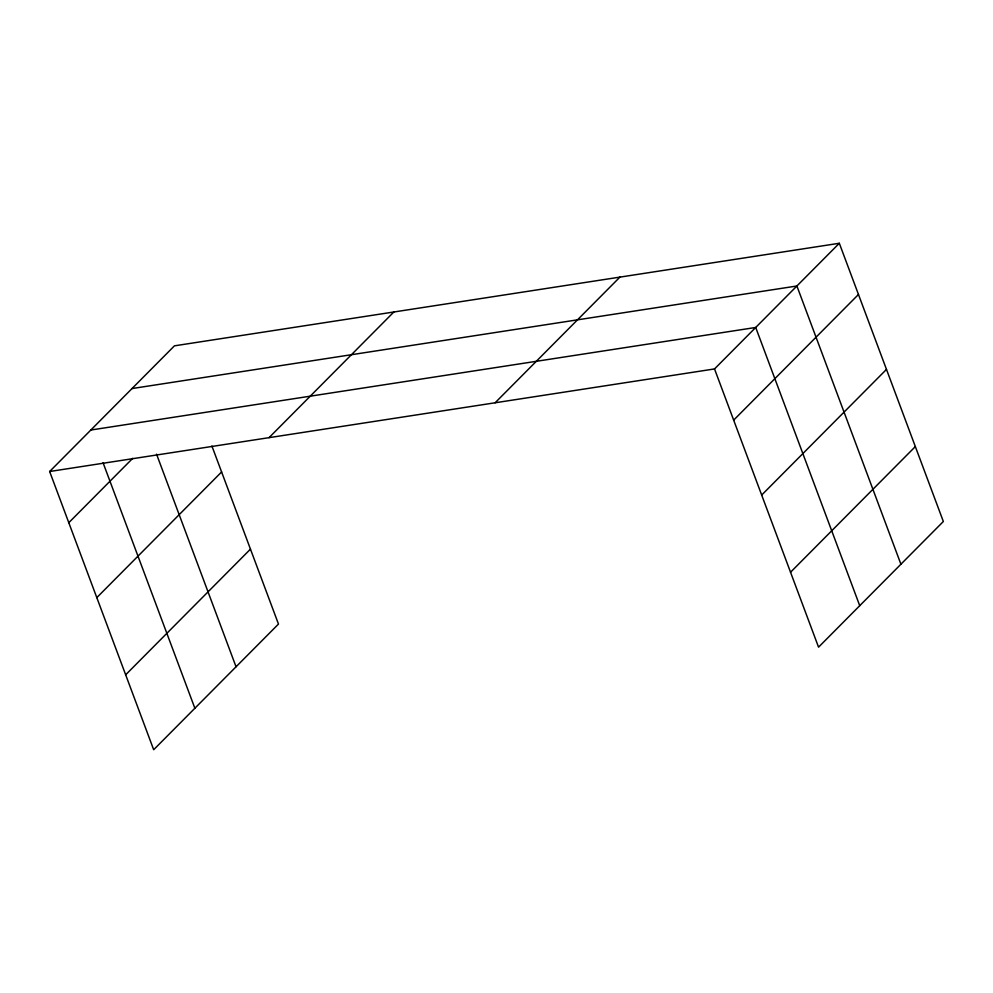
<?xml version="1.0" encoding="UTF-8"?>
<svg xmlns="http://www.w3.org/2000/svg" width="993" height="993" viewBox="0 0 993 993"><rect width="100%" height="100%" fill="white"/><g stroke="black" fill="none" stroke-linecap="round" stroke-linejoin="round"><path stroke-width="1.49" d="M211.906 446.018L278.474 624.063L153.679 749.727L49.65 471.501L174.445 345.837L839.321 243.273L943.35 521.499L818.555 647.163L714.526 368.937L839.321 243.273M68.79 522.69L132.739 458.307M96.805 597.612L221.6 471.96M269.053 437.652L393.861 311.988M125.664 674.806L250.459 549.141M495.11 402.786L619.917 277.121M733.666 420.138L858.473 294.474M761.681 495.048L886.476 369.396M790.54 572.241L915.335 446.589M132.019 388.561L796.895 285.996L900.912 564.223M90.835 430.031L755.71 327.467L859.727 605.693M49.65 471.501L714.526 368.937M156.546 454.173L236.049 666.787M103.061 462.738L194.864 708.257"/></g></svg>
